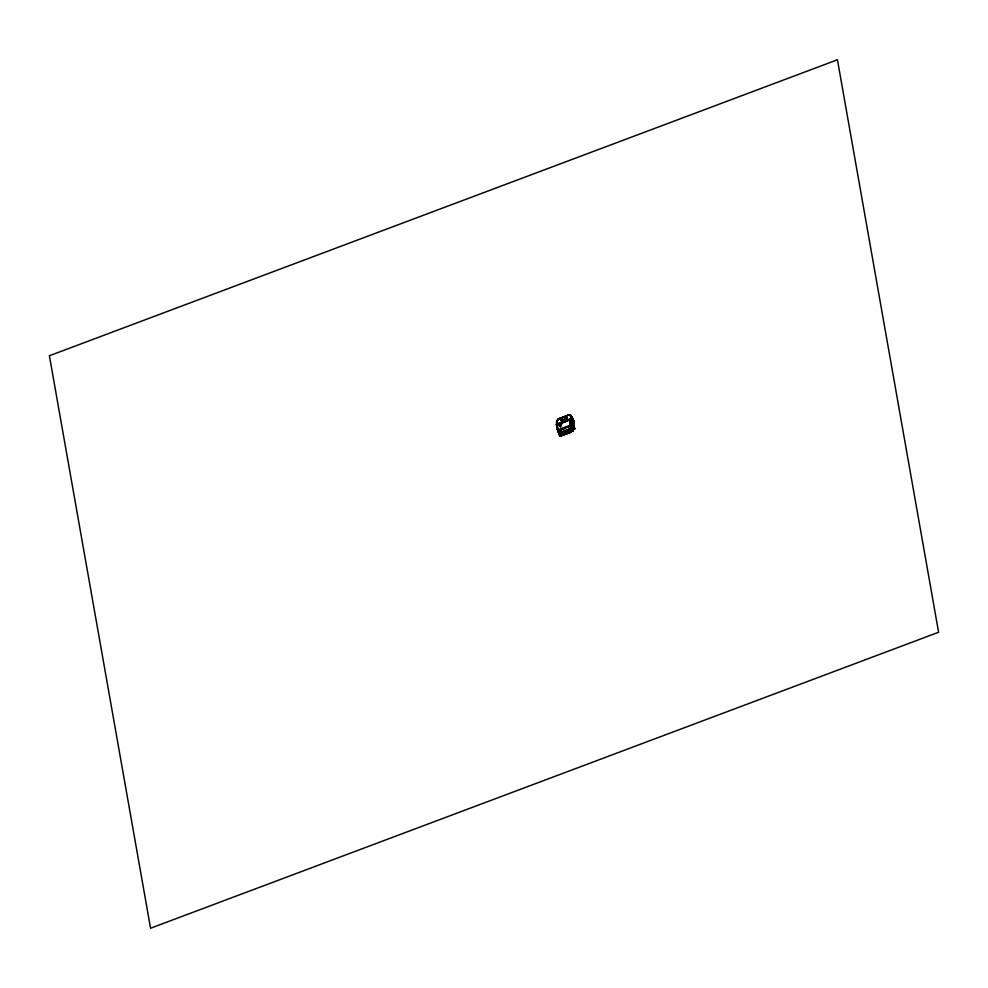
<?xml version="1.0" encoding="UTF-8"?>
<svg xmlns="http://www.w3.org/2000/svg" width="988" height="988" viewBox="0 0 988 988"><rect width="100%" height="100%" fill="white"/><g stroke="black" fill="none" stroke-linecap="round" stroke-linejoin="round"><path stroke-width="1.48" d="M572.744 419.184L570.903 422.605L572.595 420.53L572.608 418.529L570.755 415.306L568.816 414.837L558.331 418.789L556.479 422.16L557.405 423.593L559.109 423.877L560.554 426.137L559.467 426.186M573.312 422.864L573.67 421.246L572.818 420.073L573.769 421.271L571.669 424.803L572.41 428.94L570.78 429.669M573.423 423.111L573.781 421.493M570.607 422.358L573.102 431.46L572.237 425.519L574.077 422.16L572.929 420.332M556.38 424.173L569.409 419.233L570.854 426.026L557.812 430.929L556.664 424.791L569.644 419.962L571.262 418.171L571.632 416.504L570.755 415.306M556.59 422.407L558.442 419.036L568.927 415.084L571.644 416.38C568.68 419.888 572.435 431.015 574.053 421.753L573.583 421.135M557.788 423.827L556.54 422.061L558.331 418.739M557.504 424.21L557.837 423.21M557.615 424.445L557.825 423.58M572.534 420.172L572.744 419.295M572.521 419.838L573.88 421.53L572.558 423.988M573.435 423.235L573.88 421.53M561.382 423.864L558.64 425.334L560.776 423.778L561.53 424.692C558.01 425.989 559.69 426.655 561.53 424.692M573.904 423.407L571.373 417.788L574.152 423.37M572.447 420.184L570.632 422.444M560.776 420.456L561.27 419.505L562.246 421.654M567.532 418.751L566.816 419.888L567.223 418.023M560.962 420.382L561.48 419.418L562.444 421.567M572.966 424.902L573.645 420.851M570.891 423.025L572.089 428.693L570.78 422.296L572.274 420.555L572.632 418.937L571.78 417.763L572.719 418.9L572.447 420.814L570.891 422.543M570.792 422.345L572.336 420.567L573.744 421.049L572.46 418.974M572.83 430.2L570.237 431.163L570.743 432.349L560.233 436.301C558.516 434.634 555.787 424.074 556.664 424.791L569.706 419.888L570.916 426.334L570.237 421.888M571.472 417.529L572.163 418.208L571.323 417.899M573.102 420.271L573.756 421.098M572.163 418.208L572.719 418.776M573.287 420.48L572.632 420.085M565.667 420.221L566.791 419.801L566.285 417.331L565.161 417.751L565.556 419.974L566.791 419.801M571.558 424.519L573.102 431.46M570.027 430.175L572.509 428.977M559.109 432.411L559.801 435.35L570.323 431.348M572.41 428.94L570.669 429.385M570.15 430.336L570.768 429.41M570.817 415.615L571.657 416.788L569.817 420.147L571.743 416.751L568.631 414.861M558.702 418.986L561.011 418.109M563.58 417.146L561.27 417.961M566.149 416.183L563.827 416.998M566.408 416.084L568.643 414.911M562.518 418.739L561.406 419.159C561.308 425.346 565.013 417.134 561.258 419.505M566.655 417.381L565.161 417.751M561.987 420.258L560.888 417.776L562.493 421.555M561.098 420.542L567.112 418.282M564.741 422.098L565.926 421.654M570.2 421.753L570.928 424.334M573.991 426.384L572.373 421.283L570.558 422.024L572.287 421.382M573.052 423.753L572.583 422.037L570.879 423.358M570.829 423.21L572.805 422.531M571.015 423.136L572.892 422.444M557.64 428.421L559.813 433.979M571.817 423.247L572.756 422.802M557.442 428.743L557.825 430.867L556.454 424.148M572.991 423.025L571.891 423.469L573.658 429.484L573.46 428.496L574.399 428.137L573.373 428.249M570.619 424.013L571.163 425.569M571.2 423.864L572.892 423.235M571.793 425.544L571.286 424.124M571.941 423.704L572.966 423.444M573.04 423.667L571.805 423.148M571.731 424.445L572.558 430.212M572.176 424.334L573.188 424.099M572.25 424.544L573.201 424.185M572.324 424.766L573.25 424.309M557.862 430.509L570.743 425.779L569.644 419.962M572.398 424.976L573.324 424.531M573.398 424.741L572.472 425.198L572.089 424.025L573.114 423.877L573.769 425.902L572.818 426.26L572.534 425.408L573.472 424.964L572.842 423.111M572.595 425.532L573.546 425.186L574.028 426.94M573.62 425.42L572.472 425.877L571.373 422.555L573.028 427.248L574.09 426.347L572.917 426.816L573.435 428.372M572.694 425.89L573.695 425.655M571.336 426.618L572.163 427.989M573.658 429.484L572.546 426.322L573.719 425.779M571.953 426.791L571.36 425.223M558.603 432.349L558.096 430.188M573.929 426.581L572.978 426.94L574.003 426.816M558.195 430.151L558.825 433.09L571.83 428.175L563.889 431.052M573.151 427.532L574.102 427.174M573.225 427.767L574.152 427.298M571.941 428.421L558.788 433.399L559.764 434.732M574.226 427.532L573.299 428.014L574.386 427.816M559.122 433.769L558.467 430.78M559.554 433.893L559.294 434.905M573.299 428.681L574.46 428.261M571.175 430.039L572.608 429.496M574.608 428.743L573.658 429.088L574.707 429.088L572.521 422.123M559.183 434.658L558.85 431.608M572.62 429.607L570.249 430.546L571.472 430.916L570.138 427.928L570.965 429.978M572.707 429.792L571.299 430.447L570.965 429.434L572.398 428.891L572.805 429.792L571.472 426.828M571.373 430.62L572.805 430.089M572.904 430.385L570.558 431.25L570.088 430.113L570.447 431.682L559.924 435.597M556.787 425.087L559.369 424.074L560.554 426.865M569.409 429.372L570.743 432.349M571.076 430.336L571.373 430.892L570.965 429.422L572.398 428.891L571.076 429.669M558.504 424.037L564.469 422.148M556.652 422.419L557.504 423.593M572.287 417.825L570.903 415.503L574.189 422.518M571.373 417.788L574.102 423.469M571.262 418.171L573.719 423.778M571.126 418.826L572.089 420.974M572.2 421.221L573.126 423.284M573.238 423.543L573.534 424.198M573.867 426.458L574.312 427.779M570.545 419.517L571.521 421.666M574.324 427.89L574.806 429.051M572.027 423.667L571.447 422.37L572.941 426.779M572.25 425.606L569.409 419.233L570.656 425.766M569.854 421.419L570.829 423.605M570.582 423.976L572.348 427.928M570.385 424.408L571.435 426.581M573.275 431.398L570.447 425.112L557.479 429.941L559.838 435.276M570.669 426.001L571.632 428.15M570.162 430.076L570.348 430.558M570.496 432.448L569.137 429.372L570.731 432.25L560.208 436.202L559.949 435.535M566.581 430.385L567.915 433.361M563.197 428.903L565.618 434.275M562.925 428.903L565.346 434.275M559.591 423.988L560.814 426.767M556.861 420.53L558.442 419.036M563.049 435.239L560.628 429.866M560.381 429.965L562.789 435.338M556.54 422.061L557.615 424.581M556.368 424.124L557.998 427.816M557.627 429.78L560.468 436.116M574.176 426.816L574.707 428.496L573.559 428.928L572.645 426.285M573.126 427.211L573.435 428.162M569.953 420.9L570.064 421.53M574.077 427.063L574.485 428.372M572.373 421.283L572.423 422.16M559.863 433.967L560.245 436.19L559.356 431.867M559.183 432.287L559.48 432.954L559.183 432.287M837.441 59.762L49.4 355.754L150.559 928.238L938.6 632.246L837.441 59.762M568.162 433.213L566.828 430.237L568.162 433.213"/></g></svg>
